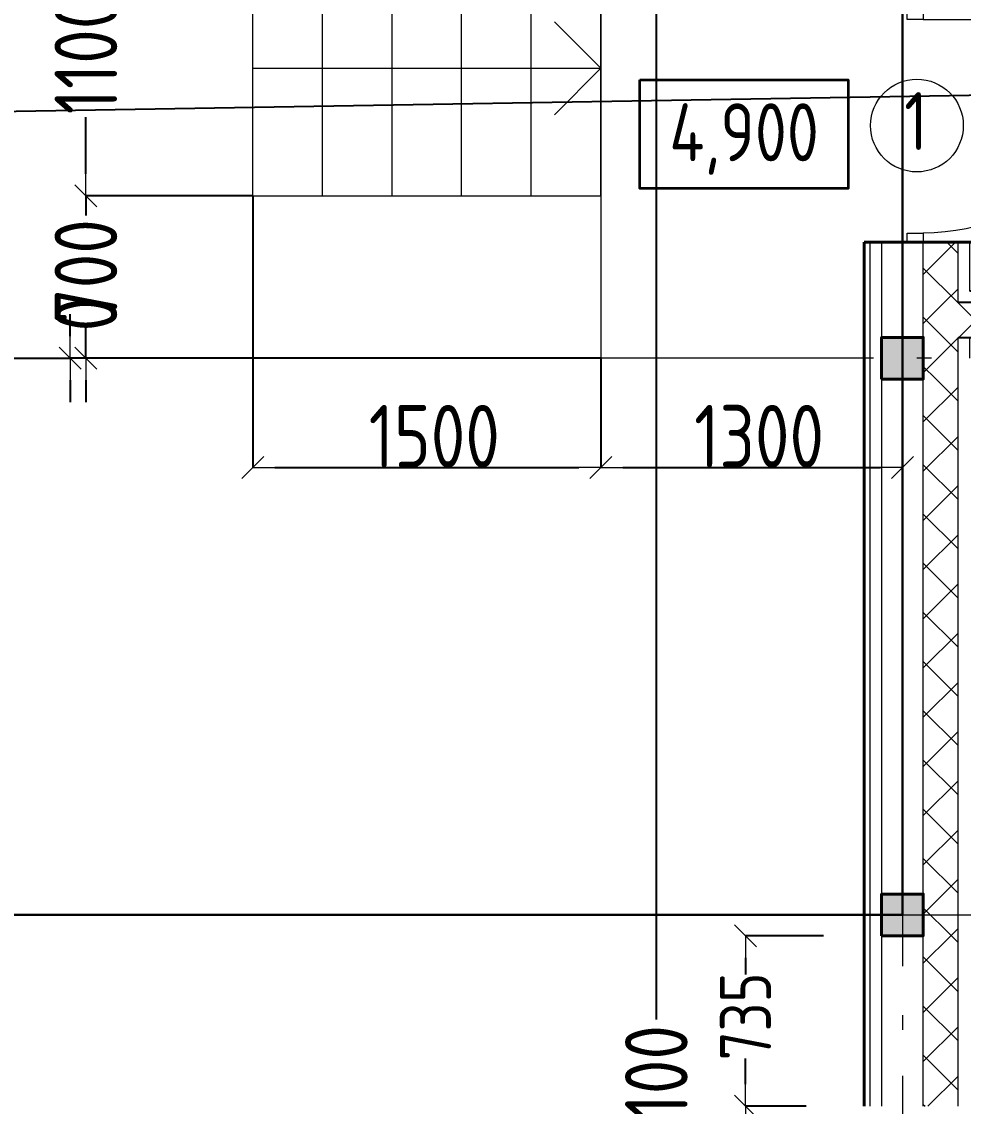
# Model space of a CAD drawing. Header units: millimetres. Extents: x -60256 to 201272, y 21388 to 77592.
# Drawn here: x -19067 to -15009, y 68631 to 73307 of the extents above; entities that cross this region are included whole.
import ezdxf
from ezdxf.enums import TextEntityAlignment as Align

# ---------------------------------------------------------------- set-up
doc = ezdxf.new("R2010")
doc.units = ezdxf.units.MM
doc.header["$MEASUREMENT"] = 0
doc.linetypes.add('Double Dashed', pattern=[1797.222233, 1325, -211.666656, 63.333344, -197.222233])
for name, color, linetype in [('Двери ArchiCAD', 7, 'Continuous'), ('колонны', 7, 'Continuous'), ('марки окон дверей', 7, 'Continuous'), ('оси', 7, 'Continuous'), ('размеры внутр', 7, 'Continuous'), ('стены наруж', 7, 'Continuous')]:
    doc.layers.add(name, color=color, linetype=linetype)
for name, color, linetype, lineweight in [('Двери ArchiCAD_Ном._пера__97', 7, 'Continuous', 20), ('Двери ArchiCAD_Ном._пера__99', 7, 'Continuous', 40), ('колонны_Ном._пера__94', 252, 'Continuous', 13), ('колонны_Ном._пера__99', 7, 'Continuous', 40), ('лестницы_Ном._пера__96', 7, 'Continuous', 13), ('марки окон дверей_Ном._пера__96', 7, 'Continuous', 13), ('оси_Ном._пера__96', 7, 'Continuous', 13), ('стены наруж_Ном._пера__1', 7, 'Continuous', 25), ('стены наруж_Ном._пера__95', 251, 'Continuous', 13), ('стены наруж_Ном._пера__96', 7, 'Continuous', 13), ('стены наруж_Ном._пера__99', 7, 'Continuous', 40), ('текст_Ном._пера__98', 7, 'Continuous', 35), ('текст_Ном._пера__99', 7, 'Continuous', 40), ('чертеж_Ном._пера__96', 7, 'Continuous', 13)]:
    doc.layers.add(name, color=color, linetype=linetype, lineweight=lineweight)
doc.styles.add('СГЕНЕРИР_СТИЛЬ_3', font='gost_2_304-81_type.ttf')
doc.styles.add('СГЕНЕРИР_СТИЛЬ_5', font='CS_Gost2304.shx')
doc.styles.add('СГЕНЕРИР_СТИЛЬ_6', font='')
doc.styles.add('СГЕНЕРИР_СТИЛЬ_8', font='gost_2_304-81_type.ttf')
doc.styles.get('СГЕНЕРИР_СТИЛЬ_6').set_extended_font_data('Arial Narrow Кириллический')
doc.dimstyles.new('СГЕНЕРИР_СТИЛЬ__1', dxfattribs={"dimtxt": 270.000005, "dimasz": 95, "dimexe": 0.18, "dimexo": 0, "dimgap": 0.09, "dimtad": 1, "dimtih": 1, "dimtoh": 1, "dimdec": 0, "dimzin": 0, "dimdsep": 46, "dimtxsty": 'СГЕНЕРИР_СТИЛЬ_3', "dimblk": 'ARROWHEAD_6', "dimblk1": 'ARROWHEAD_6', "dimblk2": 'ARROWHEAD_6', "dimcen": 0.09, "dimclrd": 7, "dimclre": 7, "dimclrt": 98, "dimadec": 0, "dimazin": 0, "dimtfac": 1, "dimtdec": 4, "dimtmove": 0, "dimatfit": 3, "dimfxl": 1, "dimtolj": 1, "dimtzin": 0, "dimarcsym": 0})
doc.dimstyles.new('СГЕНЕРИР_СТИЛЬ__2', dxfattribs={"dimtxt": 270.000005, "dimasz": 95, "dimexe": 0.18, "dimexo": 0, "dimgap": 0.09, "dimtad": 1, "dimdec": 0, "dimzin": 0, "dimdsep": 46, "dimtxsty": 'СГЕНЕРИР_СТИЛЬ_3', "dimblk": 'ARROWHEAD_6', "dimblk1": 'ARROWHEAD_6', "dimblk2": 'ARROWHEAD_6', "dimcen": 0.09, "dimclrd": 7, "dimclre": 7, "dimclrt": 98, "dimadec": 0, "dimazin": 0, "dimtfac": 1, "dimtdec": 4, "dimtmove": 0, "dimatfit": 3, "dimfxl": 1, "dimtolj": 1, "dimtzin": 0, "dimarcsym": 0})
doc.dimstyles.new('СГЕНЕРИР_СТИЛЬ__21', dxfattribs={"dimtxt": 220.000005, "dimasz": 95, "dimexe": 0.18, "dimexo": 250, "dimgap": 0.09, "dimtad": 1, "dimdec": 0, "dimzin": 0, "dimdsep": 46, "dimtxsty": 'СГЕНЕРИР_СТИЛЬ_3', "dimblk": 'ARROWHEAD_6', "dimblk1": 'ARROWHEAD_6', "dimblk2": 'ARROWHEAD_6', "dimcen": 0.09, "dimclrd": 7, "dimclre": 7, "dimclrt": 98, "dimadec": 0, "dimazin": 0, "dimtfac": 1, "dimtdec": 4, "dimtmove": 0, "dimatfit": 3, "dimfxl": 1, "dimtolj": 1, "dimtzin": 0, "dimarcsym": 0})
doc.dimstyles.new('СГЕНЕРИР_СТИЛЬ__22', dxfattribs={"dimtxt": 220.000005, "dimasz": 183.574879, "dimexe": 0.18, "dimexo": 40, "dimgap": 0.09, "dimtad": 1, "dimdec": 0, "dimzin": 0, "dimdsep": 46, "dimtxsty": 'СГЕНЕРИР_СТИЛЬ_6', "dimblk": 'ARROWHEAD_5', "dimblk1": 'ARROWHEAD_5', "dimblk2": 'ARROWHEAD_5', "dimcen": 0.09, "dimclrd": 7, "dimclre": 7, "dimclrt": 98, "dimadec": 0, "dimazin": 0, "dimtfac": 1, "dimtdec": 4, "dimtmove": 0, "dimatfit": 3, "dimfxl": 1, "dimtolj": 1, "dimtzin": 0, "dimarcsym": 0})
pattern_1 = [(45, (0, 0), (-106.06602, 106.06602), []), (135, (0, 0), (106.06602, 106.06602), [])]

# ---------------------------------------------------------------- blocks, each defined once
blk = doc.blocks.new('Дверь 16')
at = {"layer": 'Двери ArchiCAD_Ном._пера__97', "linetype": 'Continuous'}
for p, q in [((460, 0), (460, 920)), ((-500, 220), (500, 220)), ((-460, 0), (-500, 0)), ((-500, 0), (-500, -70)), ((-460, -70), (-460, 0)), ((500, 0), (460, 0)), ((460, 0), (460, -70)), ((500, -70), (500, 0)), ((-500, -70), (-460, -70)), ((460, -70), (500, -70))]:
    blk.add_line(p, q, dxfattribs=at)
blk.add_arc((460, 0), 920, 90, 180, dxfattribs=at)
at = {"layer": 'Двери ArchiCAD_Ном._пера__99', "linetype": 'Continuous'}
for p, q in [((-500, 0), (-500, -70)), ((500, 0), (500, -70))]:
    blk.add_line(p, q, dxfattribs=at)
blk = doc.blocks.new('Стена_21_1', base_point=(-15271, 73855.7))
at = {"layer": 'стены наруж_Ном._пера__95', "linetype": 'Continuous'}
h = blk.add_hatch(dxfattribs=at)
h.set_pattern_fill('УТЕПЛИТ_МЕЛКИЙ_0001', color=256, style=0, pattern_type=2)
h.set_pattern_definition(pattern_1)
h.paths.add_polyline_path([(-15031, 72095.7), (-15031, 71945.7), (-14981, 71945.7), (-14981, 72095.7)])
h = blk.add_hatch(dxfattribs=at)
h.set_pattern_fill('УТЕПЛИТ_МЕЛКИЙ_0001', color=256, style=0, pattern_type=2)
h.set_pattern_definition(pattern_1)
h.paths.add_polyline_path([(-14981, 72095.7), (-14981, 71945.7), (-14961, 71945.7), (-14961, 72095.7)])
at = {"layer": 'стены наруж_Ном._пера__96', "linetype": 'Continuous'}
h = blk.add_hatch(dxfattribs=at)
h.set_pattern_fill('УТЕПЛИТ_МЕЛКИЙ_0001', color=256, style=0, pattern_type=2)
h.set_pattern_definition(pattern_1)
h.paths.add_polyline_path([(-15181, 73630.7), (-15181, 73355.7), (-15031, 73355.7), (-15031, 73630.7)])
h = blk.add_hatch(dxfattribs=at)
h.set_pattern_fill('УТЕПЛИТ_МЕЛКИЙ_0001', color=256, style=0, pattern_type=2)
h.set_pattern_definition(pattern_1)
h.paths.add_polyline_path([(-15031, 72355.7), (-15181, 72355.7), (-15181, 72095.7), (-15031, 72095.7)])
h = blk.add_hatch(dxfattribs=at)
h.set_pattern_fill('УТЕПЛИТ_МЕЛКИЙ_0001', color=256, style=0, pattern_type=2)
h.set_pattern_definition(pattern_1)
h.paths.add_polyline_path([(-15181, 72095.7), (-15181, 71945.7), (-15031, 71945.7), (-15031, 72095.7)])
h = blk.add_hatch(dxfattribs=at)
h.set_pattern_fill('УТЕПЛИТ_МЕЛКИЙ_0001', color=256, style=0, pattern_type=2)
h.set_pattern_definition(pattern_1)
h.paths.add_polyline_path([(-15031, 71855.7), (-15031, 71945.7), (-15181, 71945.7), (-15181, 71855.7)])
at = {"layer": 'стены наруж_Ном._пера__1', "linetype": 'Continuous'}
for p, q in [((-14961, 72145.7), (-14981, 72145.7)), ((-14981, 72095.7), (-15031, 72095.7)), ((-14961, 72095.7), (-14981, 72095.7)), ((-15031, 71945.7), (-14981, 71945.7)), ((-14981, 71945.7), (-14961, 71945.7))]:
    blk.add_line(p, q, dxfattribs=at)
at = {"layer": 'стены наруж_Ном._пера__96', "linetype": 'Continuous'}
for p, q in [((-15411, 73630.7), (-15411, 73355.7)), ((-15361, 73630.7), (-15361, 73355.7)), ((-15181, 73355.7), (-15181, 73630.7)), ((-15031, 73355.7), (-15031, 73630.7)), ((-14981, 73355.7), (-14981, 73630.7)), ((-15411, 72355.7), (-15411, 71945.7)), ((-15361, 72355.7), (-15361, 71945.7)), ((-15181, 71945.7), (-15181, 72355.7)), ((-15031, 72095.7), (-15031, 72355.7)), ((-14981, 72145.7), (-14981, 72355.7)), ((-15411, 71945.7), (-15411, 71855.7)), ((-15361, 71855.7), (-15361, 71945.7)), ((-15181, 71945.7), (-15181, 71855.7)), ((-15031, 71855.7), (-15031, 71945.7)), ((-14981, 71855.7), (-14981, 71945.7))]:
    blk.add_line(p, q, dxfattribs=at)
at = {"layer": 'стены наруж_Ном._пера__99', "linetype": 'Continuous'}
for p, q in [((-15411, 73355.7), (-15436, 73355.7)), ((-15361, 73355.7), (-15411, 73355.7)), ((-15251, 73355.7), (-15361, 73355.7)), ((-15181, 73355.7), (-15251, 73355.7)), ((-15031, 73355.7), (-15181, 73355.7)), ((-14981, 73355.7), (-15031, 73355.7)), ((-14961, 73355.7), (-14981, 73355.7)), ((-15411, 72355.7), (-15436, 72355.7)), ((-15361, 72355.7), (-15411, 72355.7)), ((-15251, 72355.7), (-15361, 72355.7)), ((-15181, 72355.7), (-15251, 72355.7)), ((-15031, 72355.7), (-15181, 72355.7)), ((-14981, 72355.7), (-15031, 72355.7)), ((-14961, 72355.7), (-14981, 72355.7))]:
    blk.add_line(p, q, dxfattribs=at)
at = {"layer": 'стены наруж_Ном._пера__99', "linetype": 'Continuous', "flags": 128}
for points in [[(-15436, 73630.7), (-15436, 73355.7)], [(-14961, 73355.7), (-14961, 73630.7)], [(-15436, 72355.7), (-15436, 71855.7)], [(-14961, 72165.7), (-14961, 72355.7)]]:
    blk.add_lwpolyline(points, dxfattribs=at)
at = {"layer": 'Двери ArchiCAD', "color": 44, "linetype": 'Continuous', "lineweight": 35, "xscale": -1, "zscale": 1000, "rotation": 270}
blk.add_blockref('Дверь 16', (-15181, 72855.7), dxfattribs=at)
blk = doc.blocks.new('Стена_59_1', base_point=(-15271, 71855.7))
at = {"layer": 'стены наруж_Ном._пера__96', "linetype": 'Continuous'}
h = blk.add_hatch(dxfattribs=at)
h.set_pattern_fill('УТЕПЛИТ_МЕЛКИЙ_0001', color=256, style=0, pattern_type=2)
h.set_pattern_definition(pattern_1)
h.paths.add_polyline_path([(-15031, 71765.7), (-15031, 71855.7), (-15181, 71855.7), (-15181, 71765.7)])
h = blk.add_hatch(dxfattribs=at)
h.set_pattern_fill('УТЕПЛИТ_МЕЛКИЙ_0001', color=256, style=0, pattern_type=2)
h.set_pattern_definition(pattern_1)
h.paths.add_polyline_path([(-15031, 69545.7), (-15031, 71765.7), (-15181, 71765.7), (-15181, 69545.7)])
h = blk.add_hatch(dxfattribs=at)
h.set_pattern_fill('УТЕПЛИТ_МЕЛКИЙ_0001', color=256, style=0, pattern_type=2)
h.set_pattern_definition(pattern_1)
h.paths.add_polyline_path([(-15031, 69365.7), (-15031, 69545.7), (-15181, 69545.7), (-15181, 69365.7)])
h = blk.add_hatch(dxfattribs=at)
h.set_pattern_fill('УТЕПЛИТ_МЕЛКИЙ_0001', color=256, style=0, pattern_type=2)
h.set_pattern_definition(pattern_1)
h.paths.add_polyline_path([(-15031, 69365.7), (-15181, 69365.7), (-15181, 68630.7), (-15031, 68630.7)])
for p, q in [((-15411, 71855.7), (-15411, 71765.7)), ((-15361, 71765.7), (-15361, 71855.7)), ((-15181, 71855.7), (-15181, 71765.7)), ((-15031, 71765.7), (-15031, 71855.7)), ((-15411, 71765.7), (-15411, 69545.7)), ((-15361, 71765.7), (-15361, 69545.7)), ((-15181, 69545.7), (-15181, 71765.7)), ((-15031, 69545.7), (-15031, 71765.7)), ((-15411, 69545.7), (-15411, 69365.7)), ((-15361, 69365.7), (-15361, 69545.7)), ((-15181, 69545.7), (-15181, 69365.7)), ((-15031, 69365.7), (-15031, 69545.7)), ((-15411, 69365.7), (-15411, 68630.7)), ((-15361, 69365.7), (-15361, 68630.7)), ((-15181, 68630.7), (-15181, 69365.7)), ((-15031, 68630.7), (-15031, 69365.7))]:
    blk.add_line(p, q, dxfattribs=at)
at = {"layer": 'стены наруж_Ном._пера__99', "linetype": 'Continuous', "flags": 128}
blk.add_lwpolyline([(-15436, 71855.7), (-15436, 68630.7)], dxfattribs=at)
blk = doc.blocks.new('Колонна_7_1', base_point=(-15271, 71855.7))
at = {"layer": 'колонны_Ном._пера__94', "linetype": 'Continuous'}
blk.add_hatch(color=256, dxfattribs=at).paths.add_polyline_path([(-15361, 71765.7), (-15181, 71765.7), (-15181, 71945.7), (-15361, 71945.7)])
at = {"layer": 'колонны_Ном._пера__99', "linetype": 'Continuous', "flags": 128}
blk.add_lwpolyline([(-15361, 71765.7), (-15181, 71765.7), (-15181, 71945.7), (-15361, 71945.7)], close=True, dxfattribs=at)
blk = doc.blocks.new('Колонна_8_1', base_point=(-15271, 69455.7))
at = {"layer": 'колонны_Ном._пера__94', "linetype": 'Continuous'}
blk.add_hatch(color=256, dxfattribs=at).paths.add_polyline_path([(-15361, 69365.7), (-15181, 69365.7), (-15181, 69545.7), (-15361, 69545.7)])
at = {"layer": 'колонны_Ном._пера__99', "linetype": 'Continuous', "flags": 128}
blk.add_lwpolyline([(-15361, 69365.7), (-15181, 69365.7), (-15181, 69545.7), (-15361, 69545.7)], close=True, dxfattribs=at)
blk = doc.blocks.new('Стандартный маркер сетки_6')
at = {"layer": 'оси_Ном._пера__96', "linetype": 'Double Dashed'}
for q in [(0, 0), (20403.4, 0)]:
    blk.add_line((900, 0), q, dxfattribs=at)
at = {"layer": 'оси_Ном._пера__96', "style": 'СГЕНЕРИР_СТИЛЬ_3'}
blk.add_attdef('AC_MarkerText_1', text='', height=350, rotation=90, dxfattribs=at).set_placement((21973.1, -122.2), align=Align.BOTTOM_LEFT)
blk = doc.blocks.new('Номер помещения 16_11')
at = {"layer": 'марки окон дверей_Ном._пера__96', "linetype": 'Continuous'}
blk.add_circle((0, 0), 200, dxfattribs=at)
at = {"layer": 'марки окон дверей_Ном._пера__96', "insert": (-54.5, 19.2), "char_height": 250, "attachment_point": 4, "style": 'СГЕНЕРИР_СТИЛЬ_5'}
blk.add_mtext('{1}', dxfattribs=at)
blk = doc.blocks.new('ARROWHEAD_6')
at = {"color": 0, "linetype": 'Continuous', "lineweight": 0}
for p, q in [((-0.5, -0.5), (0.5, 0.5)), ((0, 0), (-1, 0))]:
    blk.add_line(p, q, dxfattribs=at)
blk = doc.blocks.new('*D918')
at = {"layer": 'Defpoints', "color": 0, "linetype": 'Continuous', "transparency": 16777216}
for p in [(-16331.8, 73630.7), (-15436, 73630.7), (-16571, 63530.7)]:
    blk.add_point(p, dxfattribs=at)
at = {"layer": 'размеры внутр', "color": 7, "linetype": 'Continuous', "lineweight": -2, "transparency": 16777216}
for p, q in [((-15436, 73630.7), (-16332, 73630.7)), ((-16331.8, 73535.7), (-16331.8, 69005.5)), ((-16331.8, 63625.7), (-16331.8, 68291.7)), ((-16571, 63530.7), (-16331.6, 63530.7))]:
    blk.add_line(p, q, dxfattribs=at)
at = {"layer": 'размеры внутр', "color": 7, "linetype": 'Continuous', "lineweight": -2, "transparency": 16777216, "xscale": 95, "yscale": 95, "zscale": 95}
for p, rotation in [((-16331.8, 73630.7), 90), ((-16331.8, 63530.7), 270)]:
    blk.add_blockref('ARROWHEAD_6', p, dxfattribs=dict(at, rotation=rotation))
at = {"layer": 'размеры внутр', "color": 98, "linetype": 'Continuous', "transparency": 16777216, "insert": (-16331.8, 68648.6), "char_height": 270, "attachment_point": 5, "rotation": 90, "style": 'СГЕНЕРИР_СТИЛЬ_3'}
blk.add_mtext('\\A1;10100', dxfattribs=at)
blk = doc.blocks.new('*D945')
at = {"layer": 'Defpoints', "color": 0, "linetype": 'Continuous', "transparency": 16777216}
for p in [(-15947.5, 68630.7), (-15436, 68630.7), (-15436, 67630.7)]:
    blk.add_point(p, dxfattribs=at)
at = {"layer": 'размеры внутр', "color": 7, "linetype": 'Continuous', "lineweight": -2, "transparency": 16777216}
for p, q in [((-15686, 68630.7), (-15947.6, 68630.7)), ((-15947.5, 68535.7), (-15947.5, 68400.6)), ((-15947.5, 67725.7), (-15947.5, 67913.3)), ((-15686, 67630.7), (-15947.6, 67630.7))]:
    blk.add_line(p, q, dxfattribs=at)
at = {"layer": 'размеры внутр', "color": 7, "linetype": 'Continuous', "lineweight": -2, "transparency": 16777216, "xscale": 95, "yscale": 95, "zscale": 95}
for p, rotation in [((-15947.5, 68630.7), 90), ((-15947.5, 67630.7), 270)]:
    blk.add_blockref('ARROWHEAD_6', p, dxfattribs=dict(at, rotation=rotation))
at = {"layer": 'размеры внутр', "color": 98, "linetype": 'Continuous', "transparency": 16777216, "insert": (-15947.5, 68156.9), "char_height": 220, "attachment_point": 5, "rotation": 90, "style": 'СГЕНЕРИР_СТИЛЬ_3'}
blk.add_mtext('\\A1;1000', dxfattribs=at)
blk = doc.blocks.new('*D946')
at = {"layer": 'Defpoints', "color": 0, "linetype": 'Continuous', "transparency": 16777216}
for p in [(-15947.5, 69365.7), (-15361, 69365.7), (-15436, 68630.7)]:
    blk.add_point(p, dxfattribs=at)
at = {"layer": 'размеры внутр', "color": 7, "linetype": 'Continuous', "lineweight": -2, "transparency": 16777216}
for p, q in [((-15611, 69365.7), (-15947.6, 69365.7)), ((-15947.5, 69270.7), (-15947.5, 69199)), ((-15947.5, 68725.7), (-15947.5, 68837.4)), ((-15686, 68630.7), (-15947.6, 68630.7))]:
    blk.add_line(p, q, dxfattribs=at)
at = {"layer": 'размеры внутр', "color": 7, "linetype": 'Continuous', "lineweight": -2, "transparency": 16777216, "xscale": 95, "yscale": 95, "zscale": 95}
for p, rotation in [((-15947.5, 69365.7), 90), ((-15947.5, 68630.7), 270)]:
    blk.add_blockref('ARROWHEAD_6', p, dxfattribs=dict(at, rotation=rotation))
at = {"layer": 'размеры внутр', "color": 98, "linetype": 'Continuous', "transparency": 16777216, "insert": (-15947.5, 69018.2), "char_height": 220, "attachment_point": 5, "rotation": 90, "style": 'СГЕНЕРИР_СТИЛЬ_3'}
blk.add_mtext('\\A1;735', dxfattribs=at)
blk = doc.blocks.new('*D1001')
at = {"layer": 'Defpoints', "color": 0, "linetype": 'Continuous', "transparency": 16777216}
for p in [(-18071, 72555.7), (-16571, 71855.7), (-16571, 71384.4)]:
    blk.add_point(p, dxfattribs=at)
at = {"layer": 'размеры внутр', "color": 7, "linetype": 'Continuous', "lineweight": -2, "transparency": 16777216}
for p, q in [((-18071, 72555.7), (-18071, 71384.3)), ((-16571, 71855.7), (-16571, 71384.3)), ((-17976, 71384.4), (-16666, 71384.4))]:
    blk.add_line(p, q, dxfattribs=at)
at = {"layer": 'размеры внутр', "color": 7, "linetype": 'Continuous', "lineweight": -2, "transparency": 16777216, "xscale": 95, "yscale": 95, "zscale": 95, "rotation": 180}
blk.add_blockref('ARROWHEAD_6', (-18071, 71384.4), dxfattribs=at)
at = {"layer": 'размеры внутр', "color": 7, "linetype": 'Continuous', "lineweight": -2, "transparency": 16777216, "xscale": 95, "yscale": 95, "zscale": 95}
blk.add_blockref('ARROWHEAD_6', (-16571, 71384.4), dxfattribs=at)
at = {"layer": 'размеры внутр', "color": 98, "linetype": 'Continuous', "transparency": 16777216, "insert": (-17288.8, 71519.5), "char_height": 270, "attachment_point": 5, "style": 'СГЕНЕРИР_СТИЛЬ_3'}
blk.add_mtext('\\A1;1500', dxfattribs=at)
blk = doc.blocks.new('*D1002')
at = {"layer": 'Defpoints', "color": 0, "linetype": 'Continuous', "transparency": 16777216}
for p in [(-15271, 73257.1), (-16571, 71855.7), (-15271, 71384.4)]:
    blk.add_point(p, dxfattribs=at)
at = {"layer": 'размеры внутр', "color": 7, "linetype": 'Continuous', "lineweight": -2, "transparency": 16777216}
for p, q in [((-15271, 73257.1), (-15271, 71384.3)), ((-16571, 71855.7), (-16571, 71384.3)), ((-16476, 71384.4), (-15366, 71384.4))]:
    blk.add_line(p, q, dxfattribs=at)
at = {"layer": 'размеры внутр', "color": 7, "linetype": 'Continuous', "lineweight": -2, "transparency": 16777216, "xscale": 95, "yscale": 95, "zscale": 95, "rotation": 180}
blk.add_blockref('ARROWHEAD_6', (-16571, 71384.4), dxfattribs=at)
at = {"layer": 'размеры внутр', "color": 7, "linetype": 'Continuous', "lineweight": -2, "transparency": 16777216, "xscale": 95, "yscale": 95, "zscale": 95}
blk.add_blockref('ARROWHEAD_6', (-15271, 71384.4), dxfattribs=at)
at = {"layer": 'размеры внутр', "color": 98, "linetype": 'Continuous', "transparency": 16777216, "insert": (-15888.8, 71519.5), "char_height": 270, "attachment_point": 5, "style": 'СГЕНЕРИР_СТИЛЬ_3'}
blk.add_mtext('\\A1;1300', dxfattribs=at)
blk = doc.blocks.new('*D1006')
at = {"layer": 'Defpoints', "color": 0, "linetype": 'Continuous', "transparency": 16777216}
for p in [(-21271, 71855.7), (-18858.3, 71855.7), (-16571, 71855.7)]:
    blk.add_point(p, dxfattribs=at)
at = {"layer": 'размеры внутр', "color": 7, "linetype": 'Continuous', "lineweight": -2, "transparency": 16777216}
for p, q in [((-18858.3, 71950.7), (-18858.3, 72045.7)), ((-21271, 71855.7), (-18858.1, 71855.7)), ((-16571, 71855.7), (-18858.5, 71855.7)), ((-18858.3, 71760.7), (-18858.3, 71665.7))]:
    blk.add_line(p, q, dxfattribs=at)
at = {"layer": 'размеры внутр', "color": 7, "linetype": 'Continuous', "lineweight": -2, "transparency": 16777216, "xscale": 95, "yscale": 95, "zscale": 95}
for rotation in [270, 90]:
    blk.add_blockref('ARROWHEAD_6', (-18858.3, 71855.7), dxfattribs=dict(at, rotation=rotation))
at = {"layer": 'размеры внутр', "color": 98, "linetype": 'Continuous', "transparency": 16777216, "insert": (-18790.6, 72045.7), "char_height": 270, "attachment_point": 5, "rotation": 90, "style": 'СГЕНЕРИР_СТИЛЬ_3'}
blk.add_mtext('\\A1;0', dxfattribs=at)
blk = doc.blocks.new('*D1007')
at = {"layer": 'Defpoints', "color": 0, "linetype": 'Continuous', "transparency": 16777216}
for p in [(-18790.6, 72555.7), (-18071, 72555.7), (-16571, 71855.7)]:
    blk.add_point(p, dxfattribs=at)
at = {"layer": 'размеры внутр', "color": 7, "linetype": 'Continuous', "lineweight": -2, "transparency": 16777216}
for p, q in [((-18790.6, 72650.7), (-18790.6, 72745.7)), ((-18071, 72555.7), (-18790.8, 72555.7)), ((-18790.6, 72555.7), (-18790.6, 72471.5)), ((-18790.6, 71855.7), (-18790.6, 71989)), ((-16571, 71855.7), (-18790.8, 71855.7)), ((-18790.6, 71760.7), (-18790.6, 71665.7))]:
    blk.add_line(p, q, dxfattribs=at)
at = {"layer": 'размеры внутр', "color": 7, "linetype": 'Continuous', "lineweight": -2, "transparency": 16777216, "xscale": 95, "yscale": 95, "zscale": 95}
for p, rotation in [((-18790.6, 72555.7), 270), ((-18790.6, 71855.7), 90)]:
    blk.add_blockref('ARROWHEAD_6', p, dxfattribs=dict(at, rotation=rotation))
at = {"layer": 'размеры внутр', "color": 98, "linetype": 'Continuous', "transparency": 16777216, "insert": (-18790.6, 72230.2), "char_height": 270, "attachment_point": 5, "rotation": 90, "style": 'СГЕНЕРИР_СТИЛЬ_3'}
blk.add_mtext('\\A1;700', dxfattribs=at)
blk = doc.blocks.new('*D1008')
at = {"layer": 'Defpoints', "color": 0, "linetype": 'Continuous', "transparency": 16777216}
for p in [(-18790.6, 73655.7), (-18071, 73655.7), (-18071, 72555.7)]:
    blk.add_point(p, dxfattribs=at)
at = {"layer": 'размеры внутр', "color": 7, "linetype": 'Continuous', "lineweight": -2, "transparency": 16777216}
for p, q in [((-18071, 73655.7), (-18790.8, 73655.7)), ((-18790.6, 73560.7), (-18790.6, 73435.5)), ((-18790.6, 72650.7), (-18790.6, 72895.3)), ((-18071, 72555.7), (-18790.8, 72555.7))]:
    blk.add_line(p, q, dxfattribs=at)
at = {"layer": 'размеры внутр', "color": 7, "linetype": 'Continuous', "lineweight": -2, "transparency": 16777216, "xscale": 95, "yscale": 95, "zscale": 95}
for p, rotation in [((-18790.6, 73655.7), 90), ((-18790.6, 72555.7), 270)]:
    blk.add_blockref('ARROWHEAD_6', p, dxfattribs=dict(at, rotation=rotation))
at = {"layer": 'размеры внутр', "color": 98, "linetype": 'Continuous', "transparency": 16777216, "insert": (-18790.6, 73165.4), "char_height": 270, "attachment_point": 5, "rotation": 90, "style": 'СГЕНЕРИР_СТИЛЬ_3'}
blk.add_mtext('\\A1;1100', dxfattribs=at)
blk = doc.blocks.new('ARROWHEAD_5')
at = {"color": 0, "linetype": 'Continuous', "lineweight": 0}
blk.add_line((0, 0), (-1, 0), dxfattribs=at)
blk.add_solid([(-1, 0.2679), (0, 0), (-1, -0.2679), (-1, 0.2679)], dxfattribs=at)
blk = doc.blocks.new('*D1009')
at = {"color": 7, "linetype": 'Continuous', "lineweight": -2, "transparency": 16777216}
for p, q in [((-23376.2, 75178.1), (-27296.3, 73907.4)), ((-12991, 73021.2), (-27109.8, 72787.2))]:
    blk.add_line(p, q, dxfattribs=at)
for start, end in [(11.5542, 15.2204), (3.6896, 6.6277)]:
    blk.add_arc((-30948.5, 72723.5), 3839.5, start, end, dxfattribs=at)
at = {"layer": 'Defpoints', "color": 0, "linetype": 'Continuous', "transparency": 16777216}
for p in [(-23338.2, 75190.4), (-27197, 73540.8), (-12951, 73021.9), (-30948.5, 72723.5)]:
    blk.add_point(p, dxfattribs=at)
at = {"color": 7, "linetype": 'Continuous', "lineweight": -2, "transparency": 16777216, "xscale": 183.5748792270531, "yscale": 183.5748792270531, "zscale": 183.5748792270531}
for p, rotation in [((-27296.2, 73907.4), 106.5902609093642), ((-27109.6, 72787.2), 272.31969062113)]:
    blk.add_blockref('ARROWHEAD_5', p, dxfattribs=dict(at, rotation=rotation))
at = {"color": 98, "linetype": 'Continuous', "transparency": 16777216, "insert": (-27157.3, 73330.2), "char_height": 220, "attachment_point": 5, "rotation": 279.455, "style": 'СГЕНЕРИР_СТИЛЬ_6'}
blk.add_mtext('\\A1;17°', dxfattribs=at)
blk = doc.blocks.new('Лестница 2')
at = {"layer": 'лестницы_Ном._пера__96', "linetype": 'Continuous'}
for p, q in [((0, 1100), (1500, 1100)), ((0, 1100), (0, 0)), ((0, 1100), (0, 0)), ((300, 1100), (300, 0)), ((600, 1100), (600, 0)), ((900, 1100), (900, 0)), ((1200, 1100), (1200, 0)), ((1500, 1100), (1500, 0)), ((1500, 1100), (1500, 0)), ((1500, 550), (1300, 750)), ((0, 550), (1500, 550)), ((1500, 550), (1300, 350)), ((0, 0), (1500, 0))]:
    blk.add_line(p, q, dxfattribs=at)
blk = doc.blocks.new('Стандартный маркер сетки_18')
at = {"layer": 'оси_Ном._пера__96', "linetype": 'Double Dashed'}
blk.add_line((900, 0), (76534.9, 0), dxfattribs=at)
at = {"layer": 'оси_Ном._пера__96', "style": 'СГЕНЕРИР_СТИЛЬ_3'}
for tag, p in [('AC_MarkerText_1_1', (-243.9, 269.7)), ('AC_MarkerText_1_2', (77991.1, 269.7))]:
    blk.add_attdef(tag, text='', height=350, rotation=180, dxfattribs=at).set_placement(p, align=Align.BOTTOM_LEFT)
blk = doc.blocks.new('Стандартный маркер сетки_19')
at = {"layer": 'оси_Ном._пера__96', "linetype": 'Double Dashed'}
for q in [(0, 0), (35164, 0)]:
    blk.add_line((900, 0), q, dxfattribs=at)
at = {"layer": 'оси_Ном._пера__96', "style": 'СГЕНЕРИР_СТИЛЬ_3'}
blk.add_attdef('AC_MarkerText_1', text='', height=350, rotation=180, dxfattribs=at).set_placement((36586.2, 269.7), align=Align.BOTTOM_LEFT)

msp = doc.modelspace()

# ---------------------------------------------------------------- linework, layer by layer
at = {"color": 3, "lineweight": 30}
msp.add_lwpolyline([(-45271.00277, 69455.66051), (-45271.00277, 71380.66051), (-39196.00277, 71380.66051), (-33196.00277, 71380.66051), (-27196.00277, 71380.66051), (-21346.00277, 73780.66051), (-21196.00277, 73780.66051), (-15271.00277, 73780.66051), (-15271.00277, 69455.66051)], close=True, dxfattribs=at)
at = {"layer": 'текст_Ном._пера__98', "linetype": 'Continuous', "flags": 128}
msp.add_lwpolyline([(-16402.19784, 73056.00424), (-15504.62184, 73056.00424), (-15504.62184, 72587.82224), (-16402.19784, 72587.82224)], close=True, dxfattribs=at)
at = {"layer": 'чертеж_Ном._пера__96', "linetype": 'Continuous'}
for p in [(-16571.00277, 73630.66051), (-15396.00277, 71855.66051)]:
    msp.add_line(p, (-16571.00277, 71855.66051), dxfattribs=at)

# ---------------------------------------------------------------- block references
at = {"layer": 'колонны'}
for name, p in [('Колонна_7_1', (-15271.00277, 71855.66051)), ('Колонна_8_1', (-15271.00277, 69455.66051))]:
    msp.add_blockref(name, p, dxfattribs=at)
at = {"layer": 'лестницы_Ном._пера__96', "linetype": 'Continuous', "xscale": -1, "zscale": 1000, "rotation": 180}
msp.add_blockref('Лестница 2', (-18071.00277, 73655.66051), dxfattribs=at)
at = {"layer": 'марки окон дверей', "color": 102, "linetype": 'Continuous', "lineweight": 15, "zscale": 1000}
msp.add_blockref('Номер помещения 16_11', (-15208.72421, 72858.96786), dxfattribs=at)
at = {"layer": 'оси', "color": 251, "linetype": 'Continuous', "lineweight": 13, "zscale": 1000}
for name, p, rotation in [('Стандартный маркер сетки_6', (-15271.00277, 73257.10001), 270), ('Стандартный маркер сетки_18', (26830.04628, 71855.66051), 180), ('Стандартный маркер сетки_19', (-14540.90236, 69455.66051), 180)]:
    msp.add_blockref(name, p, dxfattribs=dict(at, rotation=rotation))
at = {"layer": 'стены наруж'}
for name, p in [('Стена_21_1', (-15271.00277, 73855.66051)), ('Стена_59_1', (-15271.00277, 71855.66051))]:
    msp.add_blockref(name, p, dxfattribs=at)

# ---------------------------------------------------------------- texts
at = {"layer": 'текст_Ном._пера__99', "linetype": 'Continuous', "insert": (-15953.40984, 72800.79212), "char_height": 250, "attachment_point": 5, "style": 'СГЕНЕРИР_СТИЛЬ_8'}
msp.add_mtext('{4,900}', dxfattribs=at)

# ---------------------------------------------------------------- dimensions: what is measured, and where the dimension line sits
at = {"linetype": 'Continuous'}
dim = msp.add_angular_dim_3p(base=(-27197.04994, 73540.77652), center=(-30948.51555, 72723.50884), p1=(-23338.1872, 75190.40022), p2=(-12950.98885, 73021.89186), dimstyle='СГЕНЕРИР_СТИЛЬ__22', dxfattribs=at)
dim.commit()
dim.dimension.update_dxf_attribs({"geometry": '*D1009', "text_midpoint": (-27157.29117, 73330.17048), "dimtype": 165, "text_rotation": 279.45497577})
at = {"layer": 'размеры внутр', "linetype": 'Continuous'}
for base, p1, p2, dimstyle, picture, middle in [((-18790.62417, 73655.66051), (-18071.00277, 72555.66051), (-18071.00277, 73655.66051), 'СГЕНЕРИР_СТИЛЬ__2', '*D1008', (-18790.62417, 73165.39263)), ((-16331.80111, 73630.66051), (-16571.00277, 63530.66051), (-15436.00277, 73630.66051), 'СГЕНЕРИР_СТИЛЬ__2', '*D918', (-16331.80111, 68648.58302)), ((-18790.62417, 72555.66051), (-16571.00277, 71855.66051), (-18071.00277, 72555.66051), 'СГЕНЕРИР_СТИЛЬ__2', '*D1007', (-18790.62417, 72230.23456)), ((-18858.3105974276, 71855.6605076162), (-21271.0027687069, 71855.6605076162), (-16571.0027687069, 71855.6605076162), 'СГЕНЕРИР_СТИЛЬ__2', '*D1006', (-18790.6241676624, 72045.6605076162)), ((-15947.46586, 69365.66051), (-15436.00277, 68630.66051), (-15361.00277, 69365.66051), 'СГЕНЕРИР_СТИЛЬ__21', '*D946', (-15947.46586, 69018.1838)), ((-15947.46586, 68630.66051), (-15436.00277, 67630.66051), (-15436.00277, 68630.66051), 'СГЕНЕРИР_СТИЛЬ__21', '*D945', (-15947.46586, 68156.93071))]:
    dim = msp.add_linear_dim(base=base, p1=p1, p2=p2, angle=90, dimstyle=dimstyle, dxfattribs=at)
    dim.commit()
    dim.dimension.update_dxf_attribs({"geometry": picture, "text_midpoint": middle, "dimtype": 160, "text_rotation": 90})
for base, p1, p2, picture, middle in [((-15271.00277, 71384.43698), (-16571.00277, 71855.66051), (-15271.00277, 73257.10001), '*D1002', (-15888.76206, 71384.43698)), ((-16571.00277, 71384.43698), (-18071.00277, 72555.66051), (-16571.00277, 71855.66051), '*D1001', (-17288.76206, 71384.43698))]:
    dim = msp.add_linear_dim(base=base, p1=p1, p2=p2, dimstyle='СГЕНЕРИР_СТИЛЬ__1', dxfattribs=at)
    dim.commit()
    dim.dimension.update_dxf_attribs({"geometry": picture, "text_midpoint": middle, "dimtype": 160})

doc.saveas('drawing.dxf')
